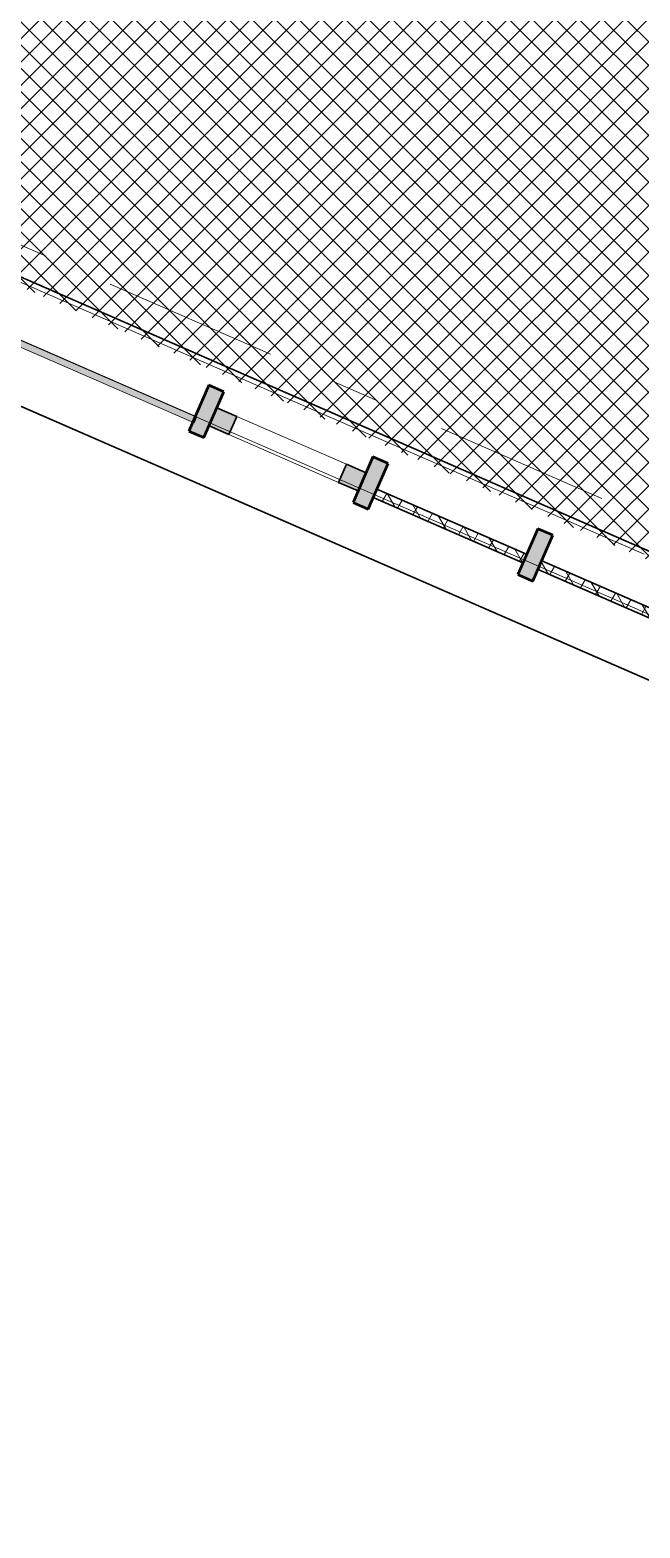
# Model space of a CAD drawing. Header units: millimetres. Extents: x -50172 to 258853, y -59787 to 25069.
# Drawn here: x 47590 to 49436, y -24332 to -19798 of the extents above; entities that cross this region are included whole.
import ezdxf
from ezdxf.enums import TextEntityAlignment as Align

# ---------------------------------------------------------------- set-up
doc = ezdxf.new("R2010")
doc.units = ezdxf.units.MM
doc.header["$MEASUREMENT"] = 0
doc.linetypes.add('Double Dashed', pattern=[1093.611073, 529.166651, -211.666656, 141.111112, -211.666656])
for name, color, linetype in [('A-15-MG_Structural_Grid', 7, 'Continuous'), ('New_A-25-M_Curtain_Wall', 7, 'Continuous'), ('New_A-25-M_Wall_Ext', 7, 'Continuous'), ('New_A-35-M_FFE-Zone', 7, 'Continuous'), ('New_ArchiCAD Windows', 7, 'Continuous')]:
    doc.layers.add(name, color=color, linetype=linetype)
for name, color, linetype, lineweight, true_color in [('A-15-MG_Structural_Grid_Pen_No__163', 7, 'Continuous', 0, 0x750077), ('A-25-M_Wall_Int_Pen_No__102', 7, 'Continuous', 15, 0xcccccc), ('New_A-25-M_Curtain_Wall_Pen_No__144', 7, 'Continuous', 0, 0xc8c8c8), ('New_A-25-M_Curtain_Wall_Pen_No__165', 7, 'Continuous', 0, 0x006060), ('New_A-25-M_Curtain_Wall_Pen_No__27', 7, 'Continuous', 50, 0x2a2a2a), ('New_A-25-M_Curtain_Wall_Pen_No__43', 7, 'Continuous', 30, 0x444444), ('New_A-35-M_FFE-Zone_Pen_No__74', 7, 'Continuous', 20, 0x606060), ('New_A-95-M-SFS_Edge_Pen_No__252', 7, 'Continuous', 13, 0xe8e8e8), ('New_ArchiCAD Windows_Pen_No__103', 7, 'Continuous', 15, 0xa6a6a6), ('New_ArchiCAD Windows_Pen_No__23', 7, 'Continuous', 30, 0x2a2a2a), ('New_ArchiCAD Windows_Pen_No__63', 7, 'Continuous', 20, 0x606060)]:
    doc.layers.add(name, color=color, linetype=linetype, lineweight=lineweight, true_color=true_color)
for name, color, linetype, lineweight in [('New_A-25-M_Curtain_Wall_Pen_No__1', 7, 'Continuous', 13), ('New_ArchiCAD Windows_Pen_No__83', 8, 'Continuous', 20), ('New_ArchiCAD Zone Stamps_Pen_No__9', 7, 'Continuous', 13)]:
    doc.layers.add(name, color=color, linetype=linetype, lineweight=lineweight)
doc.styles.add('GENERATED_STYLE_1', font='')
doc.styles.add('GENERATED_STYLE_3', font='')
doc.styles.add('GENERATED_STYLE_4', font='')
doc.styles.get('GENERATED_STYLE_1').set_extended_font_data('Arial', bold=True)
doc.styles.get('GENERATED_STYLE_3').set_extended_font_data('Arial')
doc.styles.get('GENERATED_STYLE_4').set_extended_font_data('Swis721 BT')
pattern_1 = [(60, (0, 0), (-43.30127, 25), []), (120, (0, 0), (43.30127, 25), [])]

# ---------------------------------------------------------------- blocks, each defined once
blk = doc.blocks.new('Controls Training Room_INB 1210_4_1', base_point=(49217.5, -15897.1))
at = {"layer": 'New_A-35-M_FFE-Zone_Pen_No__74', "linetype": 'Continuous'}
blk.add_line((44772.7, -19346.4), (49448.5, -21385.2), dxfattribs=at)
at = {"layer": 'New_ArchiCAD Zone Stamps_Pen_No__9'}
for tag, height, style, p in [('ROOM_NAME', 250, 'GENERATED_STYLE_1', (47887.2, -14120.6)), ('zoneNameLine2', 250, 'GENERATED_STYLE_1', (47698.7, -14552.7)), ('ROOM_NUMBER', 200, 'GENERATED_STYLE_3', (47510.3, -14973.4)), ('measuredAreaCode', 200, 'GENERATED_STYLE_3', (47353.3, -15333.5)), ('DUMMY_649', 200, 'GENERATED_STYLE_3', (47660.7, -15467.6)), ('DUMMY_650', 200, 'GENERATED_STYLE_3', (48150, -15680.9)), ('DUMMY_651', 133.3, 'GENERATED_STYLE_3', (48429.3, -15787.5))]:
    blk.add_attdef(tag, text='', height=height, rotation=336.4404, dxfattribs=dict(at, style=style)).set_placement(p, align=Align.TOP_LEFT)
blk = doc.blocks.new('Curtain Wall_5_1')
at = {"layer": 'New_A-25-M_Curtain_Wall', "linetype": 'Continuous', "lineweight": 0, "true_color": 0x000000}
h = blk.add_hatch(dxfattribs=at)
h.set_pattern_fill('Batt_Insulation_0001', color=178, style=0, pattern_type=2)
h.set_pattern_definition(pattern_1)
h.paths.add_polyline_path([(48628.9, -21213.3), (49081.7, -21410.8), (49092.9, -21385.1), (48640.1, -21187.7)])
h = blk.add_hatch(dxfattribs=at)
h.set_pattern_fill('Batt_Insulation_0001', color=178, style=0, pattern_type=2)
h.set_pattern_definition(pattern_1)
h.paths.add_polyline_path([(49127.6, -21430.8), (49580.4, -21628.2), (49591.6, -21602.5), (49138.8, -21405.1)])
at = {"layer": 'New_A-25-M_Curtain_Wall_Pen_No__144', "linetype": 'Continuous'}
for points in [[(48116.7, -21032), (48177.1, -20893.6), (48131.2, -20873.6), (48070.9, -21012)], [(48613.5, -21248.6), (48673.9, -21110.2), (48628.1, -21090.2), (48567.7, -21228.6)], [(49112.2, -21466), (49172.5, -21327.6), (49126.7, -21307.6), (49066.4, -21446.1)]]:
    blk.add_hatch(color=256, dxfattribs=at).paths.add_polyline_path(points)
at = {"layer": 'New_A-25-M_Curtain_Wall_Pen_No__165', "linetype": 'Continuous', "lineweight": 0, "true_color": 0x001818}
blk.add_hatch(color=168, dxfattribs=at).paths.add_polyline_path([(47127.3, -20568.9), (48087.1, -20987.4), (48095, -20969.1), (47135.3, -20550.6)])
at = {"layer": 'New_ArchiCAD Windows_Pen_No__103', "linetype": 'Continuous'}
for points in [[(48156.1, -20941.7), (48215.7, -20967.7), (48191.7, -21022.7), (48132.1, -20996.7)], [(48583.1, -21193.3), (48523.5, -21167.4), (48547.5, -21112.4), (48607.1, -21138.3)]]:
    blk.add_hatch(color=256, dxfattribs=at).paths.add_polyline_path(points)
at = {"layer": 'New_A-25-M_Curtain_Wall_Pen_No__1', "linetype": 'Continuous'}
for p, q in [((47127.3, -20568.9), (48087.1, -20987.4)), ((48095, -20969.1), (47135.3, -20550.6)), ((48087.1, -20987.4), (48095, -20969.1))]:
    blk.add_line(p, q, dxfattribs=at)
at = {"layer": 'New_A-25-M_Curtain_Wall_Pen_No__27', "linetype": 'Continuous'}
for p, q in [((48131.2, -20873.6), (48070.9, -21012)), ((48116.7, -21032), (48177.1, -20893.6)), ((48177.1, -20893.6), (48131.2, -20873.6)), ((48070.9, -21012), (48116.7, -21032)), ((48628.1, -21090.2), (48567.7, -21228.6)), ((48613.5, -21248.6), (48673.9, -21110.2)), ((48673.9, -21110.2), (48628.1, -21090.2)), ((48567.7, -21228.6), (48613.5, -21248.6)), ((49126.7, -21307.6), (49066.4, -21446.1)), ((49172.5, -21327.6), (49126.7, -21307.6)), ((49112.2, -21466), (49172.5, -21327.6)), ((49066.4, -21446.1), (49112.2, -21466))]:
    blk.add_line(p, q, dxfattribs=at)
at = {"layer": 'New_A-25-M_Curtain_Wall_Pen_No__43', "linetype": 'Continuous'}
for p, q in [((49081.7, -21410.8), (48628.9, -21213.3)), ((48640.1, -21187.7), (49092.9, -21385.1)), ((49580.4, -21628.2), (49127.6, -21430.8)), ((49138.8, -21405.1), (49591.6, -21602.5))]:
    blk.add_line(p, q, dxfattribs=at)
at = {"layer": 'New_ArchiCAD Windows_Pen_No__23', "linetype": 'Continuous'}
for p, q in [((48132.1, -20996.7), (48156.1, -20941.7)), ((48156.1, -20941.7), (48215.7, -20967.7)), ((48215.7, -20967.7), (48191.7, -21022.7)), ((48191.7, -21022.7), (48132.1, -20996.7)), ((48523.5, -21167.4), (48547.5, -21112.4)), ((48547.5, -21112.4), (48607.1, -21138.3)), ((48583.1, -21193.3), (48523.5, -21167.4)), ((48607.1, -21138.3), (48583.1, -21193.3))]:
    blk.add_line(p, q, dxfattribs=at)
at = {"layer": 'New_ArchiCAD Windows_Pen_No__63', "linetype": 'Continuous'}
blk.add_line((48191.7, -21022.7), (48523.5, -21167.4), dxfattribs=at)
at = {"layer": 'New_ArchiCAD Windows_Pen_No__83', "linetype": 'Continuous'}
for p, q in [((48215.7, -20967.7), (48547.5, -21112.4)), ((48523.5, -21167.4), (48191.7, -21022.7))]:
    blk.add_line(p, q, dxfattribs=at)
blk = doc.blocks.new('Rectangular Window Opening 19_2')
at = {"layer": 'New_ArchiCAD Windows_Pen_No__23', "linetype": 'Continuous'}
for p, q in [((-3297, 192), (3297, 192)), ((-3305.5, -166.5), (3305.5, -166.5))]:
    blk.add_line(p, q, dxfattribs=at)
blk = doc.blocks.new('Wall_28_1', base_point=(45185.4, -19901))
at = {"layer": 'New_ArchiCAD Windows', "color": 251, "linetype": 'Continuous', "lineweight": 20, "true_color": 0x606060, "xscale": -1, "zscale": 1000, "rotation": 336.4404150702431}
blk.add_blockref('Rectangular Window Opening 19_2', (49101.9, -21427.2), dxfattribs=at)
blk = doc.blocks.new('Standard grid marker_3')
at = {"layer": 'A-15-MG_Structural_Grid_Pen_No__163', "linetype": 'Double Dashed'}
blk.add_line((1000, 0), (74254.8, 0), dxfattribs=at)
at = {"layer": 'A-15-MG_Structural_Grid_Pen_No__163', "style": 'GENERATED_STYLE_4'}
for tag, p in [('AC_MarkerText_1_0', (-500, 43.4)), ('AC_MarkerText_1_1', (75754.8, 43.4))]:
    blk.add_attdef(tag, text='', height=350, rotation=360, dxfattribs=at).set_placement(p, align=Align.MIDDLE_CENTER)

msp = doc.modelspace()

# ---------------------------------------------------------------- hatches: boundary and pattern name
at = {"layer": 'A-25-M_Wall_Int_Pen_No__102', "linetype": 'Continuous'}
h = msp.add_hatch(dxfattribs=at)
h.set_pattern_fill('Grid_5x5_Diagonal_0001', color=256, style=0, pattern_type=2)
h.set_pattern_definition([(45, (0, 0), (-35.35534, 35.35534), []), (135, (0, 0), (35.35534, 35.35534), [])])
h.paths.add_polyline_path([(44768.3, -19356.4), (49530.7, -8434.9), (28562.4, 708.3), (33140, 11206.2), (74273.5, -6730.2), (64933.5, -28149.5)])

# ---------------------------------------------------------------- linework, layer by layer
at = {"layer": 'New_A-95-M-SFS_Edge_Pen_No__252', "linetype": 'Continuous', "flags": 128}
msp.add_lwpolyline([(44708.7, -19493.2), (65035.3, -28356.6), (74551.4, -6533.2), (53816.9, 2508.1)], dxfattribs=at)

# ---------------------------------------------------------------- block references
at = {"layer": 'A-15-MG_Structural_Grid', "color": 8, "linetype": 'Continuous', "lineweight": 15, "zscale": 1000, "rotation": 336.440411583993}
msp.add_blockref('Standard grid marker_3', (-1201.2, 813.7), dxfattribs=at)
at = {"layer": 'New_A-25-M_Curtain_Wall', "linetype": 'Continuous', "lineweight": 0}
msp.add_blockref('Curtain Wall_5_1', (0, 0), dxfattribs=at)
at = {"layer": 'New_A-25-M_Wall_Ext', "color": 250, "lineweight": 50, "true_color": 0x2a2a2a}
msp.add_blockref('Wall_28_1', (45185.4, -19901), dxfattribs=at)
at = {"layer": 'New_A-35-M_FFE-Zone', "linetype": 'Continuous'}
msp.add_blockref('Controls Training Room_INB 1210_4_1', (49217.5, -15897.1), dxfattribs=at)

doc.saveas('drawing.dxf')
